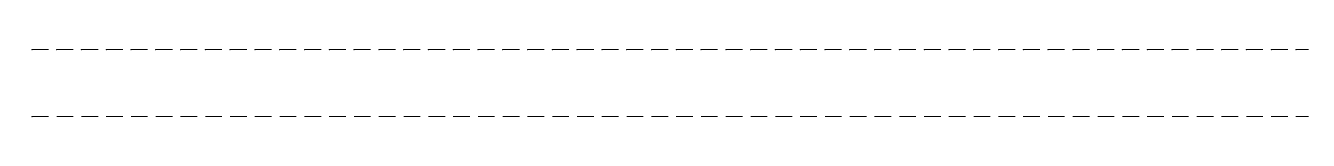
# Model space of a CAD drawing. Header units: inches. Extents: x 244 to 65245, y -2247 to 11745.
# Drawn here: x 43094 to 43418, y 4256.4 to 4273.4 of the extents above; entities that cross this region are included whole.
import ezdxf
from ezdxf.xclip import XClip

# ---------------------------------------------------------------- set-up
doc = ezdxf.new("R2010")
doc.units = ezdxf.units.IN
doc.header["$MEASUREMENT"] = 0
doc.header["$XCLIPFRAME"] = 0
doc.layers.add('hatch', color=12, linetype='Continuous', lineweight=9)
doc.layers.add('RAILING', color=213, linetype='Continuous', lineweight=9)

# ---------------------------------------------------------------- blocks, each defined once
blk = doc.blocks.new('R2')
at = {"layer": 'RAILING'}
for p, q in [((-2.09, 15.93), (-2.09, 17)), ((-2.09, 17), (2.09, 17)), ((2.09, 17), (2.09, 15.93)), ((2.09, 15.93), (-2.09, 15.93)), ((-1.36, 15.63), (-1.36, 15.93)), ((-1.36, 13.01), (-1.36, 13.12)), ((1.15, 13.33), (-1.15, 13.33)), ((1.36, 15.63), (1.36, 15.93)), ((1.36, 13.01), (1.36, 13.12)), ((1.15, 12.8), (-1.15, 12.8)), ((-2.09, 4.78), (-1.15, 3.2)), ((-2.09, 4.78), (2.09, 4.78)), ((2.09, 4.78), (1.15, 3.2)), ((-2.09, 1.07), (2.09, 1.07)), ((-2.09, 0), (-2.09, 1.07)), ((-2.09, 0), (2.09, 0)), ((-1.36, 2.99), (-1.36, 2.88)), ((-1.36, 1.38), (-1.36, 1.27)), ((1.15, 3.2), (-1.15, 3.2)), ((1.15, 3.2), (-1.15, 3.2)), ((1.15, 2.67), (-1.15, 2.67)), ((1.15, 1.59), (-1.15, 1.59)), ((1.15, 1.07), (-1.15, 1.07)), ((-1.04, 1.59), (-1.04, 2.67)), ((-1.04, 2.67), (-1.04, 1.59)), ((1.04, 1.59), (1.04, 2.67)), ((1.04, 2.67), (1.04, 1.59)), ((1.36, 2.99), (1.36, 2.88)), ((1.36, 1.38), (1.36, 1.27)), ((2.09, 1.07), (2.09, 0))]:
    blk.add_line(p, q, dxfattribs=at)
for centre, radius, start, end in [((2.85, 15.19), 4.32, 173.4577, 205.5425), ((-2.32, 14.17), 1.75, 15.2284, 59.8215), ((-1.15, 13.12), 0.209, 90, 180), ((-1.15, 13.01), 0.209, 180, 270), ((-5.5, 13.1), 5.11, 2.4876, 17.3368), ((4.29, 13.74), 4.71, 155.6375, 185.03), ((-4.29, 13.74), 4.71, 354.97, 24.3625), ((5.5, 13.1), 5.11, 162.6632, 177.5124), ((2.32, 14.17), 1.75, 120.1785, 164.7716), ((-2.85, 15.19), 4.32, 334.4575, 6.5423), ((1.15, 13.12), 0.209, 0, 90), ((1.15, 13.01), 0.209, 270, 0), ((-1.15, 2.99), 0.209, 90, 180), ((-1.15, 2.88), 0.209, 180, 270), ((-1.15, 1.38), 0.209, 90, 180), ((-1.15, 1.27), 0.209, 180, 270), ((1.15, 2.99), 0.209, 0, 90), ((1.15, 2.88), 0.209, 270, 0), ((1.15, 1.38), 0.209, 0, 90), ((1.15, 1.27), 0.209, 270, 0)]:
    blk.add_arc(centre, radius, start, end, dxfattribs=at)
for points in [[(-2.09, 4.78), (-1.62, 5.49), (-1.16, 9.08), (-1.04, 12.8)], [(2.09, 4.78), (1.62, 5.49), (1.16, 9.08), (1.04, 12.8)]]:
    blk.add_open_spline(points, degree=3, dxfattribs=at)
blk.add_point((4.17, 0), dxfattribs=at)

msp = doc.modelspace()

# ---------------------------------------------------------------- block references
at = {"layer": 'hatch', "ltscale": 2}
ref = msp.add_blockref('R2', (43091.41, 4256.44), dxfattribs=at)
XClip(ref).set_block_clipping_path([(2.5999006275, 0), (326.5999006274, 17)])
ref = msp.add_blockref('R2', (43091.41, 4273.44), dxfattribs=at)
XClip(ref).set_block_clipping_path([(2.5999006275, -17), (326.5999006274, 0)])
ref = msp.add_blockref('R2', (43097.68, 4273.44), dxfattribs=at)
XClip(ref).set_block_clipping_path([(-3.6609689377, -17), (320.3390310622, 0)])
ref = msp.add_blockref('R2', (43103.94, 4273.44), dxfattribs=at)
XClip(ref).set_block_clipping_path([(-9.9218385029, -17), (314.078161497, 0)])
ref = msp.add_blockref('R2', (43110.2, 4273.44), dxfattribs=at)
XClip(ref).set_block_clipping_path([(-16.1827080681, -17), (307.8172919318, 0)])
ref = msp.add_blockref('R2', (43116.46, 4273.44), dxfattribs=at)
XClip(ref).set_block_clipping_path([(-22.4435776333, -17), (301.5564223666, 0)])
ref = msp.add_blockref('R2', (43122.72, 4273.44), dxfattribs=at)
XClip(ref).set_block_clipping_path([(-28.7044471986, -17), (295.2955528013, 0)])
ref = msp.add_blockref('R2', (43128.98, 4273.44), dxfattribs=at)
XClip(ref).set_block_clipping_path([(-34.9653167638, -17), (289.0346832361, 0)])
ref = msp.add_blockref('R2', (43135.24, 4273.44), dxfattribs=at)
XClip(ref).set_block_clipping_path([(-41.226186329, -17), (282.7738136709, 0)])
ref = msp.add_blockref('R2', (43141.5, 4273.44), dxfattribs=at)
XClip(ref).set_block_clipping_path([(-47.4870558942, -17), (276.5129441057, 0)])
ref = msp.add_blockref('R2', (43147.76, 4273.44), dxfattribs=at)
XClip(ref).set_block_clipping_path([(-53.7479254594, -17), (270.2520745405, 0)])
ref = msp.add_blockref('R2', (43154.02, 4273.44), dxfattribs=at)
XClip(ref).set_block_clipping_path([(-60.0087950246, -17), (263.9912049753, 0)])
ref = msp.add_blockref('R2', (43160.28, 4273.44), dxfattribs=at)
XClip(ref).set_block_clipping_path([(-66.2696645899, -17), (257.7303354101, 0)])
ref = msp.add_blockref('R2', (43166.55, 4273.44), dxfattribs=at)
XClip(ref).set_block_clipping_path([(-72.5305341551, -17), (251.4694658448, 0)])
ref = msp.add_blockref('R2', (43172.81, 4273.44), dxfattribs=at)
XClip(ref).set_block_clipping_path([(-78.7914037203, -17), (245.2085962796, 0)])
ref = msp.add_blockref('R2', (43179.07, 4273.44), dxfattribs=at)
XClip(ref).set_block_clipping_path([(-85.0522732855, -17), (238.9477267144, 0)])
ref = msp.add_blockref('R2', (43185.33, 4273.44), dxfattribs=at)
XClip(ref).set_block_clipping_path([(-91.3131428507, -17), (232.6868571492, 0)])
ref = msp.add_blockref('R2', (43191.59, 4273.44), dxfattribs=at)
XClip(ref).set_block_clipping_path([(-97.5740124159, -17), (226.425987584, 0)])
ref = msp.add_blockref('R2', (43197.85, 4273.44), dxfattribs=at)
XClip(ref).set_block_clipping_path([(-103.8348819812, -17), (220.1651180187, 0)])
ref = msp.add_blockref('R2', (43204.11, 4273.44), dxfattribs=at)
XClip(ref).set_block_clipping_path([(-110.0957515464, -17), (213.9042484535, 0)])
ref = msp.add_blockref('R2', (43210.37, 4273.44), dxfattribs=at)
XClip(ref).set_block_clipping_path([(-116.3566211116, -17), (207.6433788883, 0)])
ref = msp.add_blockref('R2', (43216.63, 4273.44), dxfattribs=at)
XClip(ref).set_block_clipping_path([(-122.6174906768, -17), (201.3825093231, 0)])
ref = msp.add_blockref('R2', (43222.89, 4273.44), dxfattribs=at)
XClip(ref).set_block_clipping_path([(-128.878360242, -17), (195.1216397579, 0)])
ref = msp.add_blockref('R2', (43229.15, 4273.44), dxfattribs=at)
XClip(ref).set_block_clipping_path([(-135.1392298072, -17), (188.8607701927, 0)])
ref = msp.add_blockref('R2', (43235.41, 4273.44), dxfattribs=at)
XClip(ref).set_block_clipping_path([(-141.4000993725, -17), (182.5999006275, 0)])
ref = msp.add_blockref('R2', (43241.68, 4273.44), dxfattribs=at)
XClip(ref).set_block_clipping_path([(-147.6609689377, -17), (176.3390310622, 0)])
ref = msp.add_blockref('R2', (43247.94, 4273.44), dxfattribs=at)
XClip(ref).set_block_clipping_path([(-153.9218385029, -17), (170.078161497, 0)])
ref = msp.add_blockref('R2', (43254.2, 4273.44), dxfattribs=at)
XClip(ref).set_block_clipping_path([(-160.1827080681, -17), (163.8172919318, 0)])
ref = msp.add_blockref('R2', (43260.46, 4273.44), dxfattribs=at)
XClip(ref).set_block_clipping_path([(-166.4435776333, -17), (157.5564223666, 0)])
ref = msp.add_blockref('R2', (43266.72, 4273.44), dxfattribs=at)
XClip(ref).set_block_clipping_path([(-172.7044471985, -17), (151.2955528014, 0)])
ref = msp.add_blockref('R2', (43272.98, 4273.44), dxfattribs=at)
XClip(ref).set_block_clipping_path([(-178.9653167638, -17), (145.0346832361, 0)])
ref = msp.add_blockref('R2', (43279.24, 4273.44), dxfattribs=at)
XClip(ref).set_block_clipping_path([(-185.226186329, -17), (138.7738136709, 0)])
ref = msp.add_blockref('R2', (43285.5, 4273.44), dxfattribs=at)
XClip(ref).set_block_clipping_path([(-191.4870558942, -17), (132.5129441057, 0)])
ref = msp.add_blockref('R2', (43291.76, 4273.44), dxfattribs=at)
XClip(ref).set_block_clipping_path([(-197.7479254594, -17), (126.2520745405, 0)])
ref = msp.add_blockref('R2', (43298.02, 4273.44), dxfattribs=at)
XClip(ref).set_block_clipping_path([(-204.0087950246, -17), (119.9912049753, 0)])
ref = msp.add_blockref('R2', (43304.28, 4273.44), dxfattribs=at)
XClip(ref).set_block_clipping_path([(-210.2696645898, -17), (113.7303354101, 0)])
ref = msp.add_blockref('R2', (43310.55, 4273.44), dxfattribs=at)
XClip(ref).set_block_clipping_path([(-216.530534155, -17), (107.4694658449, 0)])
ref = msp.add_blockref('R2', (43316.81, 4273.44), dxfattribs=at)
XClip(ref).set_block_clipping_path([(-222.7914037203, -17), (101.2085962796, 0)])
ref = msp.add_blockref('R2', (43323.07, 4273.44), dxfattribs=at)
XClip(ref).set_block_clipping_path([(-229.0522732855, -17), (94.9477267144, 0)])
ref = msp.add_blockref('R2', (43329.33, 4273.44), dxfattribs=at)
XClip(ref).set_block_clipping_path([(-235.3131428507, -17), (88.6868571492, 0)])
ref = msp.add_blockref('R2', (43335.59, 4273.44), dxfattribs=at)
XClip(ref).set_block_clipping_path([(-241.5740124159, -17), (82.425987584, 0)])
ref = msp.add_blockref('R2', (43341.85, 4273.44), dxfattribs=at)
XClip(ref).set_block_clipping_path([(-247.8348819811, -17), (76.1651180188, 0)])
ref = msp.add_blockref('R2', (43348.11, 4273.44), dxfattribs=at)
XClip(ref).set_block_clipping_path([(-254.0957515463, -17), (69.9042484536, 0)])
ref = msp.add_blockref('R2', (43354.37, 4273.44), dxfattribs=at)
XClip(ref).set_block_clipping_path([(-260.3566211116, -17), (63.6433788884, 0)])
ref = msp.add_blockref('R2', (43360.63, 4273.44), dxfattribs=at)
XClip(ref).set_block_clipping_path([(-266.6174906768, -17), (57.3825093231, 0)])
ref = msp.add_blockref('R2', (43366.89, 4273.44), dxfattribs=at)
XClip(ref).set_block_clipping_path([(-272.878360242, -17), (51.1216397579, 0)])
ref = msp.add_blockref('R2', (43373.15, 4273.44), dxfattribs=at)
XClip(ref).set_block_clipping_path([(-279.1392298072, -17), (44.8607701927, 0)])
ref = msp.add_blockref('R2', (43379.41, 4273.44), dxfattribs=at)
XClip(ref).set_block_clipping_path([(-285.4000993724, -17), (38.5999006275, 0)])
ref = msp.add_blockref('R2', (43385.68, 4273.44), dxfattribs=at)
XClip(ref).set_block_clipping_path([(-291.6609689376, -17), (32.3390310623, 0)])
ref = msp.add_blockref('R2', (43391.94, 4273.44), dxfattribs=at)
XClip(ref).set_block_clipping_path([(-297.9218385029, -17), (26.078161497, 0)])
ref = msp.add_blockref('R2', (43398.2, 4273.44), dxfattribs=at)
XClip(ref).set_block_clipping_path([(-304.1827080681, -17), (19.8172919318, 0)])
ref = msp.add_blockref('R2', (43404.46, 4273.44), dxfattribs=at)
XClip(ref).set_block_clipping_path([(-310.4435776333, -17), (13.5564223666, 0)])
ref = msp.add_blockref('R2', (43410.72, 4273.44), dxfattribs=at)
XClip(ref).set_block_clipping_path([(-316.7044471985, -17), (7.2955528014, 0)])
ref = msp.add_blockref('R2', (43416.98, 4273.44), dxfattribs=at)
XClip(ref).set_block_clipping_path([(-322.9653167637, -17), (1.0346832362, 0)])
ref = msp.add_blockref('R2', (43091.41, 4239.44), dxfattribs=at)
XClip(ref).set_block_clipping_path([(2.5999006275, 17), (326.5999006274, 34)])
ref = msp.add_blockref('R2', (43097.68, 4239.44), dxfattribs=at)
XClip(ref).set_block_clipping_path([(-3.6609689377, 17), (320.3390310622, 34)])
ref = msp.add_blockref('R2', (43103.94, 4239.44), dxfattribs=at)
XClip(ref).set_block_clipping_path([(-9.9218385029, 17), (314.078161497, 34)])
ref = msp.add_blockref('R2', (43110.2, 4239.44), dxfattribs=at)
XClip(ref).set_block_clipping_path([(-16.1827080681, 17), (307.8172919318, 34)])
ref = msp.add_blockref('R2', (43116.46, 4239.44), dxfattribs=at)
XClip(ref).set_block_clipping_path([(-22.4435776333, 17), (301.5564223666, 34)])
ref = msp.add_blockref('R2', (43122.72, 4239.44), dxfattribs=at)
XClip(ref).set_block_clipping_path([(-28.7044471986, 17), (295.2955528013, 34)])
ref = msp.add_blockref('R2', (43128.98, 4239.44), dxfattribs=at)
XClip(ref).set_block_clipping_path([(-34.9653167638, 17), (289.0346832361, 34)])
ref = msp.add_blockref('R2', (43135.24, 4239.44), dxfattribs=at)
XClip(ref).set_block_clipping_path([(-41.226186329, 17), (282.7738136709, 34)])
ref = msp.add_blockref('R2', (43141.5, 4239.44), dxfattribs=at)
XClip(ref).set_block_clipping_path([(-47.4870558942, 17), (276.5129441057, 34)])
ref = msp.add_blockref('R2', (43147.76, 4239.44), dxfattribs=at)
XClip(ref).set_block_clipping_path([(-53.7479254594, 17), (270.2520745405, 34)])
ref = msp.add_blockref('R2', (43154.02, 4239.44), dxfattribs=at)
XClip(ref).set_block_clipping_path([(-60.0087950246, 17), (263.9912049753, 34)])
ref = msp.add_blockref('R2', (43160.28, 4239.44), dxfattribs=at)
XClip(ref).set_block_clipping_path([(-66.2696645899, 17), (257.7303354101, 34)])
ref = msp.add_blockref('R2', (43166.55, 4239.44), dxfattribs=at)
XClip(ref).set_block_clipping_path([(-72.5305341551, 17), (251.4694658448, 34)])
ref = msp.add_blockref('R2', (43172.81, 4239.44), dxfattribs=at)
XClip(ref).set_block_clipping_path([(-78.7914037203, 17), (245.2085962796, 34)])
ref = msp.add_blockref('R2', (43179.07, 4239.44), dxfattribs=at)
XClip(ref).set_block_clipping_path([(-85.0522732855, 17), (238.9477267144, 34)])
ref = msp.add_blockref('R2', (43185.33, 4239.44), dxfattribs=at)
XClip(ref).set_block_clipping_path([(-91.3131428507, 17), (232.6868571492, 34)])
ref = msp.add_blockref('R2', (43191.59, 4239.44), dxfattribs=at)
XClip(ref).set_block_clipping_path([(-97.5740124159, 17), (226.425987584, 34)])
ref = msp.add_blockref('R2', (43197.85, 4239.44), dxfattribs=at)
XClip(ref).set_block_clipping_path([(-103.8348819812, 17), (220.1651180187, 34)])
ref = msp.add_blockref('R2', (43204.11, 4239.44), dxfattribs=at)
XClip(ref).set_block_clipping_path([(-110.0957515464, 17), (213.9042484535, 34)])
ref = msp.add_blockref('R2', (43210.37, 4239.44), dxfattribs=at)
XClip(ref).set_block_clipping_path([(-116.3566211116, 17), (207.6433788883, 34)])
ref = msp.add_blockref('R2', (43216.63, 4239.44), dxfattribs=at)
XClip(ref).set_block_clipping_path([(-122.6174906768, 17), (201.3825093231, 34)])
ref = msp.add_blockref('R2', (43222.89, 4239.44), dxfattribs=at)
XClip(ref).set_block_clipping_path([(-128.878360242, 17), (195.1216397579, 34)])
ref = msp.add_blockref('R2', (43229.15, 4239.44), dxfattribs=at)
XClip(ref).set_block_clipping_path([(-135.1392298072, 17), (188.8607701927, 34)])
ref = msp.add_blockref('R2', (43235.41, 4239.44), dxfattribs=at)
XClip(ref).set_block_clipping_path([(-141.4000993725, 17), (182.5999006275, 34)])
ref = msp.add_blockref('R2', (43241.68, 4239.44), dxfattribs=at)
XClip(ref).set_block_clipping_path([(-147.6609689377, 17), (176.3390310622, 34)])
ref = msp.add_blockref('R2', (43247.94, 4239.44), dxfattribs=at)
XClip(ref).set_block_clipping_path([(-153.9218385029, 17), (170.078161497, 34)])
ref = msp.add_blockref('R2', (43254.2, 4239.44), dxfattribs=at)
XClip(ref).set_block_clipping_path([(-160.1827080681, 17), (163.8172919318, 34)])
ref = msp.add_blockref('R2', (43260.46, 4239.44), dxfattribs=at)
XClip(ref).set_block_clipping_path([(-166.4435776333, 17), (157.5564223666, 34)])
ref = msp.add_blockref('R2', (43266.72, 4239.44), dxfattribs=at)
XClip(ref).set_block_clipping_path([(-172.7044471985, 17), (151.2955528014, 34)])
ref = msp.add_blockref('R2', (43272.98, 4239.44), dxfattribs=at)
XClip(ref).set_block_clipping_path([(-178.9653167638, 17), (145.0346832361, 34)])
ref = msp.add_blockref('R2', (43279.24, 4239.44), dxfattribs=at)
XClip(ref).set_block_clipping_path([(-185.226186329, 17), (138.7738136709, 34)])
ref = msp.add_blockref('R2', (43285.5, 4239.44), dxfattribs=at)
XClip(ref).set_block_clipping_path([(-191.4870558942, 17), (132.5129441057, 34)])
ref = msp.add_blockref('R2', (43291.76, 4239.44), dxfattribs=at)
XClip(ref).set_block_clipping_path([(-197.7479254594, 17), (126.2520745405, 34)])
ref = msp.add_blockref('R2', (43298.02, 4239.44), dxfattribs=at)
XClip(ref).set_block_clipping_path([(-204.0087950246, 17), (119.9912049753, 34)])
ref = msp.add_blockref('R2', (43304.28, 4239.44), dxfattribs=at)
XClip(ref).set_block_clipping_path([(-210.2696645898, 17), (113.7303354101, 34)])
ref = msp.add_blockref('R2', (43310.55, 4239.44), dxfattribs=at)
XClip(ref).set_block_clipping_path([(-216.530534155, 17), (107.4694658449, 34)])
ref = msp.add_blockref('R2', (43316.81, 4239.44), dxfattribs=at)
XClip(ref).set_block_clipping_path([(-222.7914037203, 17), (101.2085962796, 34)])
ref = msp.add_blockref('R2', (43323.07, 4239.44), dxfattribs=at)
XClip(ref).set_block_clipping_path([(-229.0522732855, 17), (94.9477267144, 34)])
ref = msp.add_blockref('R2', (43329.33, 4239.44), dxfattribs=at)
XClip(ref).set_block_clipping_path([(-235.3131428507, 17), (88.6868571492, 34)])
ref = msp.add_blockref('R2', (43335.59, 4239.44), dxfattribs=at)
XClip(ref).set_block_clipping_path([(-241.5740124159, 17), (82.425987584, 34)])
ref = msp.add_blockref('R2', (43341.85, 4239.44), dxfattribs=at)
XClip(ref).set_block_clipping_path([(-247.8348819811, 17), (76.1651180188, 34)])
ref = msp.add_blockref('R2', (43348.11, 4239.44), dxfattribs=at)
XClip(ref).set_block_clipping_path([(-254.0957515463, 17), (69.9042484536, 34)])
ref = msp.add_blockref('R2', (43354.37, 4239.44), dxfattribs=at)
XClip(ref).set_block_clipping_path([(-260.3566211116, 17), (63.6433788884, 34)])
ref = msp.add_blockref('R2', (43360.63, 4239.44), dxfattribs=at)
XClip(ref).set_block_clipping_path([(-266.6174906768, 17), (57.3825093231, 34)])
ref = msp.add_blockref('R2', (43366.89, 4239.44), dxfattribs=at)
XClip(ref).set_block_clipping_path([(-272.878360242, 17), (51.1216397579, 34)])
ref = msp.add_blockref('R2', (43373.15, 4239.44), dxfattribs=at)
XClip(ref).set_block_clipping_path([(-279.1392298072, 17), (44.8607701927, 34)])
ref = msp.add_blockref('R2', (43379.41, 4239.44), dxfattribs=at)
XClip(ref).set_block_clipping_path([(-285.4000993724, 17), (38.5999006275, 34)])
ref = msp.add_blockref('R2', (43385.68, 4239.44), dxfattribs=at)
XClip(ref).set_block_clipping_path([(-291.6609689376, 17), (32.3390310623, 34)])
ref = msp.add_blockref('R2', (43391.94, 4239.44), dxfattribs=at)
XClip(ref).set_block_clipping_path([(-297.9218385029, 17), (26.078161497, 34)])
ref = msp.add_blockref('R2', (43398.2, 4239.44), dxfattribs=at)
XClip(ref).set_block_clipping_path([(-304.1827080681, 17), (19.8172919318, 34)])
ref = msp.add_blockref('R2', (43404.46, 4239.44), dxfattribs=at)
XClip(ref).set_block_clipping_path([(-310.4435776333, 17), (13.5564223666, 34)])
ref = msp.add_blockref('R2', (43410.72, 4239.44), dxfattribs=at)
XClip(ref).set_block_clipping_path([(-316.7044471985, 17), (7.2955528014, 34)])
ref = msp.add_blockref('R2', (43416.98, 4239.44), dxfattribs=at)
XClip(ref).set_block_clipping_path([(-322.9653167637, 17), (1.0346832362, 34)])

doc.saveas('drawing.dxf')
